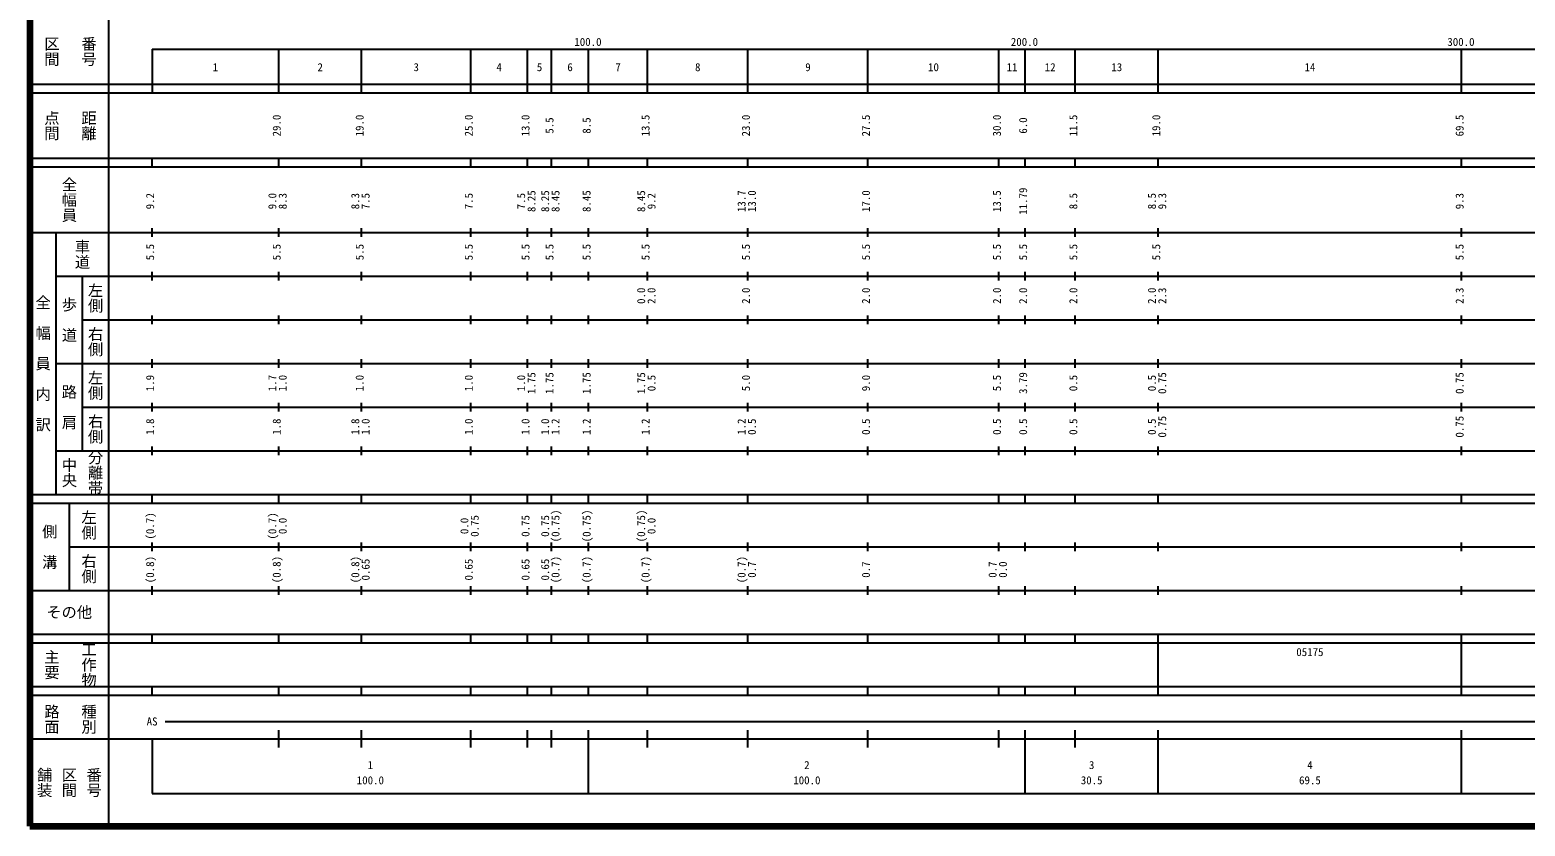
# Model space of a CAD drawing. Units: millimetres on the paper, enlarged 1000 times. Extents: x 40000 to 680000, y 20000 to 380000.
# Drawn here: x 40000 to 382542, y 20000 to 202409 of the extents above; entities that cross this region are included whole.
import ezdxf
from ezdxf.enums import TextEntityAlignment as Align

# ---------------------------------------------------------------- set-up
doc = ezdxf.new("R2010")
doc.units = ezdxf.units.MM
doc.header["$LTSCALE"] = 1000
doc.layers.add('M-TTL', color=2, linetype='Continuous', lineweight=140)
doc.layers.add('M-TTL-BAND', color=7, linetype='Continuous', lineweight=25)
doc.styles.add('@ＭＳ ゴシック', font='')
doc.styles.add('ＭＳ ゴシック', font='')
doc.styles.get('@ＭＳ ゴシック').set_extended_font_data('@MS Gothic')
doc.styles.get('ＭＳ ゴシック').set_extended_font_data('MS Gothic')

msp = doc.modelspace()

# ---------------------------------------------------------------- linework, layer by layer
at = {"layer": 'M-TTL'}
for p, q in [((40000, 380000), (40000, 20000)), ((40000, 20000), (680000, 20000))]:
    msp.add_line(p, q, dxfattribs=at)
at = {"layer": 'M-TTL-BAND'}
for p, q in [((58000, 370000), (58000, 20000)), ((68000, 198000), (579000, 198000)), ((68000, 198000), (68000, 188000)), ((97000, 188000), (97000, 198000)), ((116000, 188000), (116000, 198000)), ((141000, 188000), (141000, 198000)), ((154000, 188000), (154000, 198000)), ((159500, 188000), (159500, 198000)), ((168000, 188000), (168000, 198000)), ((181500, 188000), (181500, 198000)), ((204500, 188000), (204500, 198000)), ((232000, 188000), (232000, 198000)), ((262000, 188000), (262000, 198000)), ((268000, 188000), (268000, 198000)), ((279500, 188000), (279500, 198000)), ((298500, 188000), (298500, 198000)), ((368000, 188000), (368000, 198000)), ((40000, 190000), (579000, 190000)), ((40000, 188000), (579000, 188000)), ((40000, 173000), (579000, 173000)), ((68000, 171000), (68000, 173000)), ((97000, 171000), (97000, 173000)), ((116000, 171000), (116000, 173000)), ((141000, 171000), (141000, 173000)), ((154000, 171000), (154000, 173000)), ((159500, 171000), (159500, 173000)), ((168000, 171000), (168000, 173000)), ((181500, 171000), (181500, 173000)), ((204500, 171000), (204500, 173000)), ((232000, 171000), (232000, 173000)), ((262000, 171000), (262000, 173000)), ((268000, 171000), (268000, 173000)), ((279500, 171000), (279500, 173000)), ((298500, 171000), (298500, 173000)), ((368000, 171000), (368000, 173000)), ((40000, 171000), (579000, 171000)), ((40000, 156000), (579000, 156000)), ((46000, 96000), (46000, 156000)), ((68000, 155000), (68000, 157000)), ((97000, 155000), (97000, 157000)), ((116000, 155000), (116000, 157000)), ((141000, 155000), (141000, 157000)), ((154000, 155000), (154000, 157000)), ((159500, 155000), (159500, 157000)), ((168000, 155000), (168000, 157000)), ((181500, 155000), (181500, 157000)), ((204500, 155000), (204500, 157000)), ((232000, 155000), (232000, 157000)), ((262000, 155000), (262000, 157000)), ((268000, 155000), (268000, 157000)), ((279500, 155000), (279500, 157000)), ((298500, 155000), (298500, 157000)), ((368000, 155000), (368000, 157000)), ((46000, 146000), (579000, 146000)), ((52000, 146000), (52000, 106000)), ((68000, 145000), (68000, 147000)), ((97000, 145000), (97000, 147000)), ((116000, 145000), (116000, 147000)), ((141000, 145000), (141000, 147000)), ((154000, 145000), (154000, 147000)), ((159500, 145000), (159500, 147000)), ((168000, 145000), (168000, 147000)), ((181500, 145000), (181500, 147000)), ((204500, 145000), (204500, 147000)), ((232000, 145000), (232000, 147000)), ((262000, 145000), (262000, 147000)), ((268000, 145000), (268000, 147000)), ((279500, 145000), (279500, 147000)), ((298500, 145000), (298500, 147000)), ((368000, 145000), (368000, 147000)), ((52000, 136000), (579000, 136000)), ((68000, 135000), (68000, 137000)), ((97000, 135000), (97000, 137000)), ((116000, 135000), (116000, 137000)), ((141000, 135000), (141000, 137000)), ((154000, 135000), (154000, 137000)), ((159500, 135000), (159500, 137000)), ((168000, 135000), (168000, 137000)), ((181500, 135000), (181500, 137000)), ((204500, 135000), (204500, 137000)), ((232000, 135000), (232000, 137000)), ((262000, 135000), (262000, 137000)), ((268000, 135000), (268000, 137000)), ((279500, 135000), (279500, 137000)), ((298500, 135000), (298500, 137000)), ((368000, 135000), (368000, 137000)), ((68000, 125000), (68000, 127000)), ((97000, 125000), (97000, 127000)), ((116000, 125000), (116000, 127000)), ((141000, 125000), (141000, 127000)), ((154000, 125000), (154000, 127000)), ((159500, 125000), (159500, 127000)), ((168000, 125000), (168000, 127000)), ((181500, 125000), (181500, 127000)), ((204500, 125000), (204500, 127000)), ((232000, 125000), (232000, 127000)), ((262000, 125000), (262000, 127000)), ((268000, 125000), (268000, 127000)), ((279500, 125000), (279500, 127000)), ((298500, 125000), (298500, 127000)), ((368000, 125000), (368000, 127000)), ((46000, 126000), (579000, 126000)), ((68000, 115000), (68000, 117000)), ((97000, 115000), (97000, 117000)), ((116000, 115000), (116000, 117000)), ((141000, 115000), (141000, 117000)), ((154000, 115000), (154000, 117000)), ((159500, 115000), (159500, 117000)), ((168000, 115000), (168000, 117000)), ((181500, 115000), (181500, 117000)), ((204500, 115000), (204500, 117000)), ((232000, 115000), (232000, 117000)), ((262000, 115000), (262000, 117000)), ((268000, 115000), (268000, 117000)), ((279500, 115000), (279500, 117000)), ((298500, 115000), (298500, 117000)), ((368000, 115000), (368000, 117000)), ((52000, 116000), (579000, 116000)), ((68000, 105000), (68000, 107000)), ((97000, 105000), (97000, 107000)), ((116000, 105000), (116000, 107000)), ((141000, 105000), (141000, 107000)), ((154000, 105000), (154000, 107000)), ((159500, 105000), (159500, 107000)), ((168000, 105000), (168000, 107000)), ((181500, 105000), (181500, 107000)), ((204500, 105000), (204500, 107000)), ((232000, 105000), (232000, 107000)), ((262000, 105000), (262000, 107000)), ((268000, 105000), (268000, 107000)), ((279500, 105000), (279500, 107000)), ((298500, 105000), (298500, 107000)), ((368000, 105000), (368000, 107000)), ((46000, 106000), (579000, 106000)), ((40000, 96000), (579000, 96000)), ((68000, 94000), (68000, 96000)), ((97000, 94000), (97000, 96000)), ((116000, 94000), (116000, 96000)), ((141000, 94000), (141000, 96000)), ((154000, 94000), (154000, 96000)), ((159500, 94000), (159500, 96000)), ((168000, 94000), (168000, 96000)), ((181500, 94000), (181500, 96000)), ((204500, 94000), (204500, 96000)), ((232000, 94000), (232000, 96000)), ((262000, 94000), (262000, 96000)), ((268000, 94000), (268000, 96000)), ((279500, 94000), (279500, 96000)), ((298500, 94000), (298500, 96000)), ((368000, 94000), (368000, 96000)), ((40000, 94000), (579000, 94000)), ((49000, 94000), (49000, 74000)), ((49000, 84000), (579000, 84000)), ((68000, 83000), (68000, 85000)), ((97000, 83000), (97000, 85000)), ((116000, 83000), (116000, 85000)), ((141000, 83000), (141000, 85000)), ((154000, 83000), (154000, 85000)), ((159500, 83000), (159500, 85000)), ((168000, 83000), (168000, 85000)), ((181500, 83000), (181500, 85000)), ((204500, 83000), (204500, 85000)), ((232000, 83000), (232000, 85000)), ((262000, 83000), (262000, 85000)), ((268000, 83000), (268000, 85000)), ((279500, 83000), (279500, 85000)), ((298500, 83000), (298500, 85000)), ((368000, 83000), (368000, 85000)), ((40000, 74000), (579000, 74000)), ((68000, 73000), (68000, 75000)), ((97000, 73000), (97000, 75000)), ((116000, 73000), (116000, 75000)), ((141000, 73000), (141000, 75000)), ((154000, 73000), (154000, 75000)), ((159500, 73000), (159500, 75000)), ((168000, 73000), (168000, 75000)), ((181500, 73000), (181500, 75000)), ((204500, 73000), (204500, 75000)), ((232000, 73000), (232000, 75000)), ((262000, 73000), (262000, 75000)), ((268000, 73000), (268000, 75000)), ((279500, 73000), (279500, 75000)), ((298500, 73000), (298500, 75000)), ((368000, 73000), (368000, 75000)), ((40000, 64000), (579000, 64000)), ((40000, 62000), (579000, 62000)), ((68000, 62000), (68000, 64000)), ((97000, 62000), (97000, 64000)), ((116000, 62000), (116000, 64000)), ((141000, 62000), (141000, 64000)), ((154000, 62000), (154000, 64000)), ((159500, 62000), (159500, 64000)), ((168000, 62000), (168000, 64000)), ((181500, 62000), (181500, 64000)), ((204500, 62000), (204500, 64000)), ((232000, 62000), (232000, 64000)), ((262000, 62000), (262000, 64000)), ((268000, 62000), (268000, 64000)), ((279500, 62000), (279500, 64000)), ((298500, 62000), (298500, 64000)), ((298500, 52000), (298500, 62000)), ((368000, 62000), (368000, 64000)), ((368000, 52000), (368000, 62000)), ((368000, 52000), (368000, 62000)), ((40000, 52000), (579000, 52000)), ((68000, 50000), (68000, 52000)), ((97000, 50000), (97000, 52000)), ((116000, 50000), (116000, 52000)), ((141000, 50000), (141000, 52000)), ((154000, 50000), (154000, 52000)), ((159500, 50000), (159500, 52000)), ((168000, 50000), (168000, 52000)), ((181500, 50000), (181500, 52000)), ((204500, 50000), (204500, 52000)), ((232000, 50000), (232000, 52000)), ((262000, 50000), (262000, 52000)), ((268000, 50000), (268000, 52000)), ((279500, 50000), (279500, 52000)), ((298500, 50000), (298500, 52000)), ((368000, 50000), (368000, 52000)), ((40000, 50000), (579000, 50000)), ((71000, 44000), (530000, 44000)), ((97000, 38000), (97000, 42000)), ((116000, 38000), (116000, 42000)), ((141000, 38000), (141000, 42000)), ((154000, 38000), (154000, 42000)), ((159500, 38000), (159500, 42000)), ((168000, 27500), (168000, 42000)), ((181500, 38000), (181500, 42000)), ((204500, 38000), (204500, 42000)), ((232000, 38000), (232000, 42000)), ((262000, 38000), (262000, 42000)), ((268000, 27500), (268000, 42000)), ((279500, 38000), (279500, 42000)), ((298500, 27500), (298500, 42000)), ((368000, 27500), (368000, 42000)), ((40000, 40000), (579000, 40000)), ((68000, 40000), (68000, 27500)), ((68000, 27500), (579000, 27500))]:
    msp.add_line(p, q, dxfattribs=at)

# ---------------------------------------------------------------- texts
at = {"layer": 'M-TTL-BAND', "style": '@ＭＳ ゴシック'}
for s, p in [('区間', (45000, 197500)), ('番号', (53500, 197500)), ('点間', (45000, 180500)), ('距離', (53500, 180500)), ('全幅員', (49000, 163500)), ('車道', (52000, 151000)), ('左側', (55000, 141000)), ('全\u3000幅\u3000員\u3000内\u3000訳', (43000, 126000)), ('歩\u3000道', (49000, 136000)), ('右側', (55000, 131000)), ('左側', (55000, 121000)), ('路\u3000肩', (49000, 116000)), ('右側', (55000, 111000)), ('中央', (49000, 101000)), ('分離帯', (55000, 101000)), ('側\u3000溝', (44500, 84000)), ('左側', (53500, 89000)), ('右側', (53500, 79000)), ('工作物', (53500, 57000)), ('主要', (45000, 57000)), ('路面', (45000, 44500)), ('種別', (53500, 44500)), ('舗装', (43333, 30000)), ('区間', (49000, 30000)), ('番号', (54667, 30000))]:
    msp.add_text(s, height=2566, rotation=270, dxfattribs=at).set_placement(p, align=Align.MIDDLE_CENTER)
at = {"layer": 'M-TTL-BAND', "style": 'ＭＳ ゴシック'}
for s, p in [('100.0', (167844, 198195)), ('200.0', (267844, 198195)), ('300.0', (367844, 198195)), ('1', (82500, 192405)), ('2', (106500, 192405)), ('3', (128500, 192405)), ('4', (147500, 192405)), ('5', (156750, 192405)), ('6', (163750, 192405)), ('7', (174750, 192405)), ('8', (193000, 192405)), ('9', (218250, 192405)), ('10', (247000, 192405)), ('11', (265000, 192405)), ('12', (273750, 192405)), ('13', (289000, 192405)), ('14', (333250, 192405)), ('AS', (68000, 42500)), ('1', (118000, 32523)), ('2', (218000, 32523)), ('3', (283250, 32523)), ('4', (333250, 32523)), ('100.0', (118000, 29033)), ('100.0', (218000, 29033)), ('30.5', (283250, 29033)), ('69.5', (333250, 29033))]:
    msp.add_text(s, height=1833, dxfattribs=at).set_placement(p, align=Align.BOTTOM_CENTER)
for s, p in [('29.0', (98000, 180500)), ('19.0', (117000, 180500)), ('25.0', (142000, 180500)), ('13.0', (155000, 180500)), ('5.5', (160500, 180500)), ('8.5', (169000, 180500)), ('13.5', (182500, 180500)), ('23.0', (205500, 180500)), ('27.5', (233000, 180500)), ('30.0', (263000, 180500)), ('6.0', (269000, 180500)), ('11.5', (280500, 180500)), ('19.0', (299500, 180500)), ('69.5', (369000, 180500)), ('9.2', (69000, 163174)), ('9.0', (97000, 163174)), ('8.3', (99370, 163174)), ('8.3', (116000, 163174)), ('7.5', (118370, 163174)), ('7.5', (142000, 163174)), ('7.5', (154000, 163174)), ('8.25', (156370, 163174)), ('8.25', (159500, 163174)), ('8.45', (161870, 163174)), ('8.45', (169000, 163174)), ('8.45', (181500, 163174)), ('9.2', (183870, 163174)), ('13.7', (204500, 163174)), ('13.0', (206870, 163174)), ('17.0', (233000, 163174)), ('13.5', (263000, 163174)), ('11.79', (269000, 163174)), ('8.5', (280500, 163174)), ('8.5', (298500, 163174)), ('9.3', (300870, 163174)), ('9.3', (369000, 163174)), ('5.5', (69000, 151500)), ('5.5', (98000, 151500)), ('5.5', (117000, 151500)), ('5.5', (142000, 151500)), ('5.5', (155000, 151500)), ('5.5', (160500, 151500)), ('5.5', (169000, 151500)), ('5.5', (182500, 151500)), ('5.5', (205500, 151500)), ('5.5', (233000, 151500)), ('5.5', (263000, 151500)), ('5.5', (269000, 151500)), ('5.5', (280500, 151500)), ('5.5', (299500, 151500)), ('5.5', (369000, 151500)), ('0.0', (181500, 141500)), ('2.0', (183870, 141500)), ('2.0', (205500, 141500)), ('2.0', (233000, 141500)), ('2.0', (263000, 141500)), ('2.0', (269000, 141500)), ('2.0', (280500, 141500)), ('2.0', (298500, 141500)), ('2.3', (300870, 141500)), ('2.3', (369000, 141500)), ('1.75', (156370, 121500)), ('1.75', (160500, 121500)), ('1.75', (169000, 121500)), ('1.75', (181500, 121500)), ('3.79', (269000, 121500)), ('0.75', (300870, 121500)), ('0.75', (369000, 121500)), ('1.9', (69000, 121500)), ('1.7', (97000, 121500)), ('1.0', (99370, 121500)), ('1.0', (117000, 121500)), ('1.0', (142000, 121500)), ('1.0', (154000, 121500)), ('0.5', (183870, 121500)), ('5.0', (205500, 121500)), ('9.0', (233000, 121500)), ('5.5', (263000, 121500)), ('0.5', (280500, 121500)), ('0.5', (298500, 121500)), ('1.8', (69000, 111500)), ('1.8', (98000, 111500)), ('1.8', (116000, 111500)), ('1.0', (118370, 111500)), ('1.0', (142000, 111500)), ('1.0', (155000, 111500)), ('1.0', (159500, 111500)), ('1.2', (161870, 111500)), ('1.2', (169000, 111500)), ('1.2', (182500, 111500)), ('1.2', (204500, 111500)), ('0.5', (206870, 111500)), ('0.5', (233000, 111500)), ('0.5', (263000, 111500)), ('0.5', (269000, 111500)), ('0.5', (280500, 111500)), ('0.5', (298500, 111500)), ('0.75', (300870, 111500)), ('0.75', (369000, 111500)), ('(0.7)', (69000, 88764)), ('(0.7)', (97000, 88764)), ('0.0', (99370, 88764)), ('0.0', (141000, 88764)), ('0.75', (143370, 88764)), ('0.75', (155000, 88764)), ('0.75', (159500, 88764)), ('(0.75)', (161870, 88764)), ('(0.75)', (169000, 88764)), ('(0.75)', (181500, 88764)), ('0.0', (183870, 88764)), ('(0.8)', (69000, 78764)), ('(0.8)', (98000, 78764)), ('(0.8)', (116000, 78764)), ('0.65', (118370, 78764)), ('0.65', (142000, 78764)), ('0.65', (155000, 78764)), ('0.65', (159500, 78764)), ('(0.7)', (161870, 78764)), ('(0.7)', (169000, 78764)), ('(0.7)', (182500, 78764)), ('(0.7)', (204500, 78764)), ('0.7', (206870, 78764)), ('0.7', (233000, 78764)), ('0.7', (262000, 78764)), ('0.0', (264370, 78764))]:
    msp.add_text(s, height=1833, rotation=90, dxfattribs=at).set_placement(p, align=Align.BOTTOM_CENTER)
msp.add_text('その他', height=2566, dxfattribs=at).set_placement((49000, 69000), align=Align.MIDDLE_CENTER)
msp.add_text('05175', height=1833, dxfattribs=at).set_placement((330125, 58405), align=Align.BOTTOM_LEFT)

doc.saveas('drawing.dxf')
